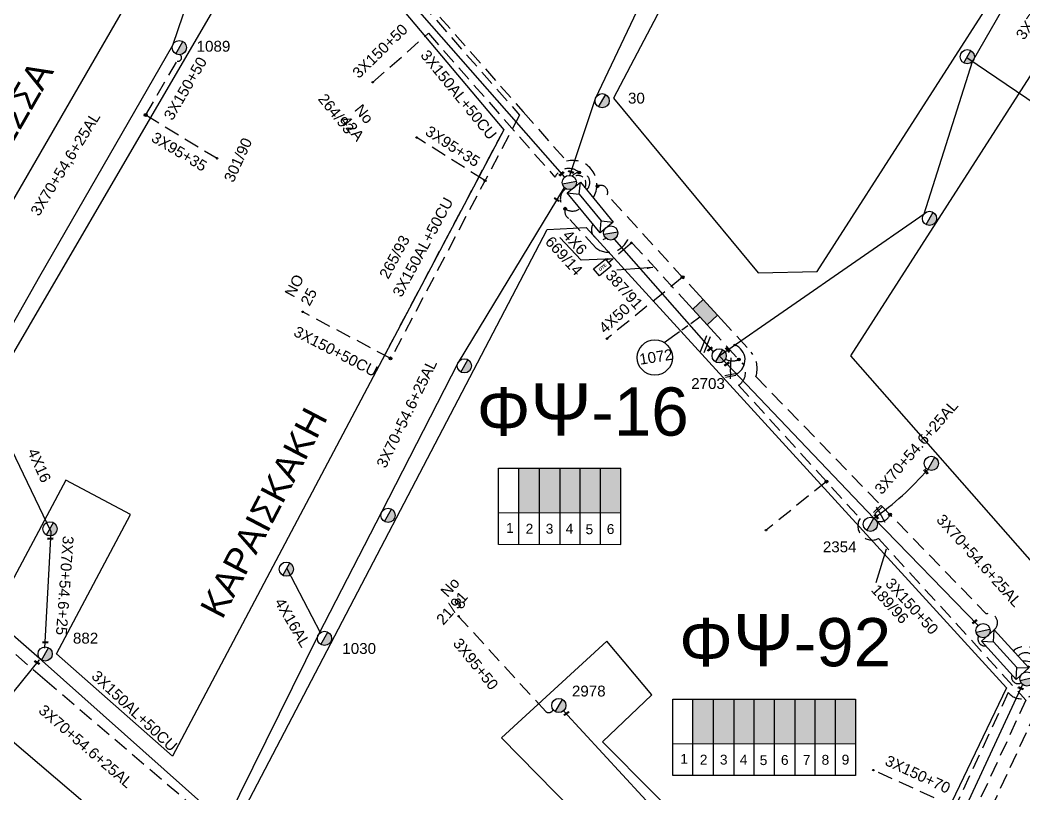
# Model space of a CAD drawing. Header units: millimetres. Extents: x 1421 to 13344, y 800 to 1949.
# Drawn here: x 11493.1 to 11659.7, y 1472.1 to 1600.5 of the extents above; entities that cross this region are included whole.
import ezdxf

# ---------------------------------------------------------------- set-up
doc = ezdxf.new("R2010")
doc.units = ezdxf.units.MM
doc.linetypes.add('DASHED', pattern=[19.05, 12.7, -6.35])
for name, color, linetype in [('Link Box 4 Διευθύνσεων', 7, 'Continuous'), ('Pillar OTE', 7, 'Continuous'), ('Άγνωστα', 7, 'Continuous'), ('Γυμνά εναέρια ΧΤ και ΦΟΠ (3Φ)   4x50+16AL', 7, 'Continuous'), ('Εναέρια παροχή ΧΤ 4x16', 7, 'SYN_LINE'), ('Επιγραφές - Σχήματα', 7, 'Continuous'), ('Καλωδια Χ.Τ 3x95+35', 7, 'DASHED'), ('Καλωδια ΧΤ  3X95+50', 7, 'Continuous'), ('Καλώδια ΧΤ   3x150+50CU', 7, 'DASHED'), ('Καλώδια ΧΤ   3x150+70AL', 7, 'DASHED'), ('Καλώδια ΧΤ   3x150AL+50CU', 7, 'DASHED'), ('Μηχανική τομή', 7, 'Continuous'), ('Στύλος ΦΜ', 7, 'Continuous'), ('Στύλος ΦΜ @ 1', 7, 'Continuous'), ('Συνδέσεις', 7, 'Continuous'), ('Συνεστραμμένα ΧΤ   3x70+54.6+25 AL', 7, 'SYN_LINE'), ('Συνεστραμμένα ΧΤ   4x120+25 AL', 7, 'SYN_LINE'), ('Τομή', 7, 'Continuous'), ('Υποσταθμός εναέριος 2 στύλων', 7, 'Continuous'), ('Υποσταθμός πόλεως', 7, 'Continuous'), ('Υπόβαθρο ΔΕΗ', 7, 'Continuous'), ('Υπόγεια καλώδια Παροχών ΧΤ   4x16AL', 7, 'DASHED'), ('Υπόγεια καλώδια Παροχών ΧΤ   4x50AL', 7, 'DASHED'), ('Υπόγεια καλώδια Παροχών ΧΤ   4x6', 7, 'DASHED')]:
    doc.layers.add(name, color=color, linetype=linetype)
doc.styles.add('arial', font='ARIAL.TTF')
doc.styles.get("Standard").update_dxf_attribs({"font": 'ARIAL.TTF'})
doc.linetypes.add('SYN_LINE', pattern='A,0.5,-0.0001,["/\\/\\/\\/",Standard,S=0.1,R=0,X=0,Y=-0.05],-0.25', length=0.7501)
doc.dimstyles.new('ISO-25', dxfattribs={"dimtxt": 2.5, "dimasz": 2.5, "dimexe": 1.25, "dimexo": 0.625, "dimtad": 1, "dimtxsty": 'Standard', "dimcen": 2.5, "dimadec": 0, "dimazin": 0, "dimtfac": 1, "dimtmove": 0, "dimatfit": 3, "dimfxl": 1, "dimarcsym": 0})

# ---------------------------------------------------------------- blocks, each defined once
blk = doc.blocks.new('ΥΠΑΡΧΩΝ ΤΣΙΜΕΝΤΕΝΙΟΣ ΣΤΥΛΟΣ')
at = {"layer": 'Στύλος ΦΜ'}
blk.add_hatch(color=7, dxfattribs=at).paths.add_polyline_path([(-1.29, -2.28, 0.574793), (2.62, 0, 0.268822), (1.3, 2.27)])
at = {"layer": 'Στύλος ΦΜ', "color": 7}
blk.add_line((-1.29, -2.28), (1.3, 2.27), dxfattribs=at)
blk.add_circle((0, 0), 2.62, dxfattribs=at)
at = {"layer": 'Στύλος ΦΜ', "flags": 4}
for tag, p in [('ΑΡΙΘΜΟΣ', (-4.68, 8.05)), ('ΤΥΠΟΣ', (-4.91, 3.03))]:
    blk.add_attdef(tag, p, '', height=4, dxfattribs=at)
blk = doc.blocks.new('ΥΠΟΣΤΑΘΜΟΣ ΕΝΑΕΡΙΟΣ ΕΠΙ 2 ΣΤΥΛΩΝ')
at = {"layer": 'Υποσταθμός εναέριος 2 στύλων', "linetype": 'Continuous'}
for points in [[(-11.97, -2.11, 0.574793), (-8.45, -0.07, 0.268822), (-9.64, 1.98)], [(9.68, -2.15, 0.574793), (13.19, -0.1, 0.268822), (12.01, 1.95)]]:
    blk.add_hatch(color=256, dxfattribs=at).paths.add_polyline_path(points)
for p, q in [((-11.97, -2.11), (-9.64, 1.98)), ((9.68, -2.15), (12.01, 1.95))]:
    blk.add_line(p, q, dxfattribs=at)
for centre in [(-10.81, -0.07), (10.84, -0.1)]:
    blk.add_circle(centre, 2.36, dxfattribs=at)
at = {"layer": 'Υποσταθμός πόλεως', "linetype": 'Continuous', "ltscale": 40}
blk.add_lwpolyline([(-8.57, 2.82), (8.57, 2.82), (8.57, -2.82), (-8.57, -2.82)], close=True, dxfattribs=at)
for points in [[(-5.75, 0), (-8.57, 2.82)], [(-8.57, -2.82), (-5.75, 0)], [(-5.75, 0), (5.75, 0)], [(5.75, 0), (8.57, 2.82)], [(8.57, -2.82), (5.75, 0)]]:
    blk.add_lwpolyline(points, dxfattribs=at)
at = {"layer": 'Υποσταθμός εναέριος 2 στύλων', "ltscale": 40, "flags": 1}
for tag, p in [('ΜΕΤΑΣΧΗΜΑΤΙΣΜΟΣ', (14.09, 2.51)), ('ΙΣΧΥΣ', (14.07, -0.28)), ('ΑΡΙΘΜΟΣ', (14.19, -3))]:
    blk.add_attdef(tag, p, '', height=1.8, dxfattribs=at)
blk = doc.blocks.new('_ΣΥΝΔΕΣΗ')
at = {"layer": 'Συνδέσεις', "linetype": 'SYN_LINE', "ltscale": 40}
blk.add_hatch(color=256, dxfattribs=at).paths.add_polyline_path([(0.5, -0.01, 1), (-0.5, -0.01, 1)])
at = {"layer": 'Συνδέσεις'}
blk.add_circle((0, -0.01), 0.5, dxfattribs=at)
blk = doc.blocks.new('ΜΗΧΑΝΙΚΗ ΤΟΜΗ')
at = {"layer": 'Μηχανική τομή', "ltscale": 40}
for p, q in [((-1.89, 0.78), (1.89, 0.78)), ((1.89, 0), (-1.89, 0))]:
    blk.add_line(p, q, dxfattribs=at)
blk = doc.blocks.new('LINK BOX 4 ΑΝΑΧΩΡΗΣΕΩΝ')
at = {"layer": 'Link Box 4 Διευθύνσεων', "ltscale": 40}
blk.add_hatch(color=256, dxfattribs=at).paths.add_polyline_path([(-3.54, 0), (-3.54, -4.67), (3.54, -4.67), (3.54, 0)])
for p, q in [((-3.54, 0), (-5.33, 0)), ((5.33, 0), (3.54, 0)), ((-3.54, -4.67), (-5.33, -4.67)), ((5.33, -4.67), (3.54, -4.67))]:
    blk.add_line(p, q, dxfattribs=at)
blk.add_lwpolyline([(-3.54, -4.67), (-3.54, 0), (3.54, 0), (3.54, -4.67)], close=True, dxfattribs=at)
blk = doc.blocks.new('τομή_')
at = {"layer": 'Επιγραφές - Σχήματα'}
for p, q in [((-1.29, -0.22), (0.13, 0.75)), ((-1.08, -0.46), (0.34, 0.51)), ((-0.66, 0.62), (-0.29, -0.37))]:
    blk.add_line(p, q, dxfattribs=at)
blk = doc.blocks.new('ΤΟΜΗ')
at = {"layer": 'Τομή', "ltscale": 40}
for p, q in [((-5.68, 0), (5.68, 0)), ((5.68, -2.33), (-5.68, -2.33))]:
    blk.add_line(p, q, dxfattribs=at)
blk = doc.blocks.new('TSONTA XT1')
at = {"ltscale": 40}
h = blk.add_hatch(color=256, dxfattribs=at)
h.dxf.hatch_style = 1
h.paths.add_polyline_path([(595.96, 2487.66), (597.07, 2488.77), (595.96, 2489.87), (594.85, 2488.77)])
blk.add_lwpolyline([(594.85, 2488.77), (595.96, 2489.87), (597.07, 2488.77), (595.96, 2487.66)], close=True, dxfattribs=at)
blk = doc.blocks.new('PILLAR ΟΤΕ')
at = {"layer": 'Pillar OTE', "ltscale": 40}
blk.add_lwpolyline([(-3.31, 2.02), (3.39, 2.02), (3.39, -1.99), (-3.31, -1.99)], close=True, dxfattribs=at)
at = {"layer": 'Pillar OTE', "insert": (-1.81, 0.71), "char_height": 1.3575, "width": 109.961, "attachment_point": 1}
blk.add_mtext('{\\fArial|b1|i0|c161|p34;OTE}', dxfattribs=at)

msp = doc.modelspace()

# ---------------------------------------------------------------- hatches: boundary and pattern name
at = {"layer": 'Pillar OTE', "ltscale": 40}
h = msp.add_hatch(color=256, dxfattribs=at)
h.dxf.hatch_style = 1
h.paths.add_polyline_path([(11594.53585, 1563.68748), (11594.36778, 1563.3045), (11594.77418, 1563.42217)])
at = {"layer": 'Καλώδια ΧΤ   3x150+50CU', "linetype": 'DASHED', "ltscale": 0.2}
h = msp.add_hatch(color=173, dxfattribs=at)
h.dxf.hatch_style = 1
h.paths.add_polyline_path([(11579.30388, 1526.10285), (11575.86401, 1526.10306), (11575.86354, 1518.74247), (11579.30342, 1518.73913)])
h = msp.add_hatch(color=27, dxfattribs=at)
h.dxf.hatch_style = 1
h.paths.add_polyline_path([(11582.74345, 1526.10263), (11579.30388, 1526.10285), (11579.30342, 1518.73913), (11582.74299, 1518.73579)])
h = msp.add_hatch(color=30, dxfattribs=at)
h.dxf.hatch_style = 1
h.paths.add_polyline_path([(11586.04101, 1526.10243), (11582.74345, 1526.10263), (11582.74299, 1518.73579), (11586.04054, 1518.73259)])
h = msp.add_hatch(color=85, dxfattribs=at)
h.dxf.hatch_style = 1
h.paths.add_polyline_path([(11589.427, 1526.10222), (11586.04101, 1526.10243), (11586.04054, 1518.73259), (11589.42654, 1518.7293)])
h = msp.add_hatch(color=2, dxfattribs=at)
h.dxf.hatch_style = 1
h.paths.add_polyline_path([(11592.82365, 1526.102), (11589.427, 1526.10222), (11589.42654, 1518.7293), (11592.82319, 1518.726)])
h = msp.add_hatch(color=1, dxfattribs=at)
h.dxf.hatch_style = 1
h.paths.add_polyline_path([(11608.19958, 1487.80243), (11604.7597, 1487.80264), (11604.75924, 1480.44205), (11608.19912, 1480.43871)])
h = msp.add_hatch(color=173, dxfattribs=at)
h.dxf.hatch_style = 1
h.paths.add_polyline_path([(11611.63915, 1487.80221), (11608.19958, 1487.80243), (11608.19912, 1480.43871), (11611.63869, 1480.43537)])
h = msp.add_hatch(color=30, dxfattribs=at)
h.dxf.hatch_style = 1
h.paths.add_polyline_path([(11614.9367, 1487.802), (11611.63915, 1487.80221), (11611.63869, 1480.43537), (11614.93624, 1480.43217)])
h = msp.add_hatch(color=151, dxfattribs=at)
h.dxf.hatch_style = 1
h.paths.add_polyline_path([(11618.3227, 1487.80179), (11614.9367, 1487.802), (11614.93624, 1480.43217), (11618.32224, 1480.42888)])
h = msp.add_hatch(color=62, dxfattribs=at)
h.dxf.hatch_style = 1
h.paths.add_polyline_path([(11621.71935, 1487.80158), (11618.3227, 1487.80179), (11618.32224, 1480.42888), (11621.71888, 1480.42558)])
h = msp.add_hatch(color=2, dxfattribs=at)
h.dxf.hatch_style = 1
h.paths.add_polyline_path([(11625.05639, 1487.80137), (11621.71935, 1487.80158), (11621.71888, 1480.42558), (11625.05593, 1480.42234)])
h = msp.add_hatch(color=5, dxfattribs=at)
h.dxf.hatch_style = 1
h.paths.add_polyline_path([(11628.44477, 1487.80116), (11625.05639, 1487.80137), (11625.05593, 1480.42234), (11628.44431, 1480.41905)])
h = msp.add_hatch(color=6, dxfattribs=at)
h.dxf.hatch_style = 1
h.paths.add_polyline_path([(11631.76487, 1487.80095), (11628.44477, 1487.80116), (11628.44431, 1480.41905), (11631.76441, 1480.41582)])

# ---------------------------------------------------------------- linework, layer by layer
at = {"layer": 'Pillar OTE', "ltscale": 40}
for points in [[(11594.77418, 1563.42217), (11594.36778, 1563.3045), (11594.53585, 1563.68748), (11594.77418, 1563.42217)], [(11572.5353, 1513.46298), (11572.5361, 1526.10327), (11592.82365, 1526.102)], [(11575.86321, 1513.46059), (11575.86401, 1526.10306)], [(11579.30309, 1513.45715), (11579.30388, 1526.10285)], [(11582.74266, 1513.45372), (11582.74345, 1526.10263)], [(11586.04021, 1513.45043), (11586.04101, 1526.10243)], [(11589.42621, 1513.44705), (11589.427, 1526.10222)], [(11592.82286, 1513.56608), (11592.82365, 1526.102)], [(11572.53563, 1518.74571), (11592.82319, 1518.726)], [(11592.82286, 1513.43425), (11592.82286, 1513.43425), (11572.5353, 1513.46391)], [(11592.82286, 1513.44365), (11592.82286, 1513.56608)], [(11601.431, 1475.16256), (11601.43179, 1487.80285), (11631.76487, 1487.80095), (11631.76408, 1475.1332), (11601.431, 1475.16349)], [(11604.75891, 1475.16017), (11604.7597, 1487.80264)], [(11608.19879, 1475.15673), (11608.19958, 1487.80243)], [(11611.63835, 1475.1533), (11611.63915, 1487.80221)], [(11614.93591, 1475.15), (11614.9367, 1487.802)], [(11618.32191, 1475.14662), (11618.3227, 1487.80179)], [(11621.71855, 1475.14323), (11621.71935, 1487.80158)], [(11625.0556, 1475.1399), (11625.05639, 1487.80137)], [(11628.44398, 1475.13651), (11628.44477, 1487.80116)], [(11601.43133, 1480.44528), (11631.76441, 1480.41582)]]:
    msp.add_lwpolyline(points, dxfattribs=at)
at = {"layer": 'Άγνωστα', "color": 151, "linetype": 'SYN_LINE', "ltscale": 15}
msp.add_lwpolyline([(11650.23441, 1594.23956), (11666.67774, 1583.0523)], dxfattribs=at)
at = {"layer": 'Άγνωστα', "color": 30, "linetype": 'DASHED', "ltscale": 0.2}
msp.add_lwpolyline([(11626.93733, 1523.89704), (11616.8975, 1515.84577)], dxfattribs=at)
at = {"layer": 'Γυμνά εναέρια ΧΤ και ΦΟΠ (3Φ)   4x50+16AL', "color": 1, "linetype": 'Continuous', "ltscale": 0.2}
msp.add_lwpolyline([(11631.33896, 1436.46253), (11612.64754, 1454.03121), (11583.32376, 1485.88427)], dxfattribs=at)
at = {"layer": 'Εναέρια παροχή ΧΤ 4x16', "color": 5, "ltscale": 20}
msp.add_lwpolyline([(11498.28792, 1515.56467), (11491.75127, 1529.17584)], dxfattribs=at)
at = {"layer": 'Εναέρια παροχή ΧΤ 4x16', "color": 85, "linetype": 'Continuous', "ltscale": 0.2}
msp.add_lwpolyline([(11542.96655, 1498.78788), (11537.45923, 1509.40658)], dxfattribs=at)
at = {"layer": 'Καλωδια Χ.Τ 3x95+35', "color": 85, "linetype": 'DASHED', "ltscale": 0.2}
msp.add_lwpolyline([(11513.98058, 1584.71062), (11513.98058, 1584.71062), (11513.98058, 1584.71062), (11525.82951, 1577.537)], dxfattribs=at)
at = {"layer": 'Καλωδια Χ.Τ 3x95+35', "color": 30, "linetype": 'DASHED', "ltscale": 0.2}
msp.add_lwpolyline([(11570.08522, 1573.93627), (11558.84309, 1581.04433)], dxfattribs=at)
at = {"layer": 'Καλωδια ΧΤ  3X95+50', "color": 1, "linetype": 'DASHED', "ltscale": 0.2}
msp.add_lwpolyline([(11581.58781, 1486.03885, -0.479630736), (11580.35618, 1485.74872), (11580.35618, 1485.74872), (11565.9315, 1501.48636)], format="xyb", dxfattribs=at)
at = {"layer": 'Καλώδια ΧΤ   3x150+50CU', "color": 30, "linetype": 'DASHED', "ltscale": 0.2}
for points in [[(11558.5716, 1604.25548, -0.781356455), (11559.68892, 1603.28322), (11576.02604, 1584.69119), (11554.65849, 1544.30519), (11540.0499, 1552.03434)], [(11551.63278, 1590.12628), (11560.89978, 1598.26934), (11581.87619, 1574.39768, -0.499969321), (11585.89096, 1575.17154)], [(11609.45976, 1550.81793), (11614.43557, 1545.38406, -0.258708654), (11615.22538, 1541.3208), (11635.9992, 1519.93138), (11653.45107, 1501.96237, -0.807668055), (11654.72871, 1499.3165)], [(11607.7384, 1549.24169), (11613.29945, 1543.16871, -0.356847731), (11612.35095, 1539.87235), (11632.50799, 1517.79594, 0.767804806), (11635.55038, 1514.46385), (11660.02706, 1487.65648), (11647.35647, 1460.29346), (11639.20093, 1445.17487)]]:
    msp.add_lwpolyline(points, format="xyb", dxfattribs=at)
at = {"layer": 'Καλώδια ΧΤ   3x150+50CU', "color": 85, "linetype": 'DASHED', "ltscale": 0.2}
for points in [[(11513.98058, 1584.71062), (11519.19115, 1593.64192, 0.812692189), (11519.69464, 1594.71317)], [(11604.13994, 1553.17142), (11594.02353, 1564.21912, -0.510178686), (11588.63865, 1562.68039), (11584.20746, 1567.53352, -0.365445476), (11583.58389, 1569.16141)]]:
    msp.add_lwpolyline(points, format="xyb", dxfattribs=at)
at = {"layer": 'Καλώδια ΧΤ   3x150+50CU', "linetype": 'DASHED', "ltscale": 0.2}
msp.add_lwpolyline([(11573.3853, 1582.26599), (11553.5978, 1544.86638)], dxfattribs=at)
at = {"layer": 'Καλώδια ΧΤ   3x150+50CU', "color": 2, "linetype": 'DASHED', "ltscale": 0.2}
msp.add_lwpolyline([(11605.86129, 1554.74767), (11590.55767, 1571.4601, 0.750425086), (11588.83255, 1572.82728)], format="xyb", dxfattribs=at)
at = {"layer": 'Καλώδια ΧΤ   3x150+50CU', "color": 62, "linetype": 'DASHED', "ltscale": 0.2}
msp.add_lwpolyline([(11641.30929, 1444.17366), (11649.41876, 1459.20685), (11662.53066, 1487.52291, 0.673524003), (11659.47671, 1494.11932)], format="xyb", dxfattribs=at)
at = {"layer": 'Καλώδια ΧΤ   3x150+50CU', "color": 30, "linetype": 'DASHED', "ltscale": 0.2}
for centre, radius, start, end in [((11586.00875, 1573.51537), 1.66035, 312.937406, 139.4975063), ((11611.34341, 1546.05574), 2.15402, 237.3585189, 298.863188), ((11635.84337, 1518.97848), 1.70985, 250.0093061, 341.1420018)]:
    msp.add_arc(centre, radius, start, end, dxfattribs=at)
at = {"layer": 'Καλώδια ΧΤ   3x150+50CU', "color": 27, "linetype": 'DASHED', "ltscale": 0.1}
msp.add_arc((11585.68252, 1573.32712), 1.34849, 329.9549669, 122.1680546, dxfattribs=at)
at = {"layer": 'Καλώδια ΧΤ   3x150+50CU', "color": 85, "linetype": 'DASHED', "ltscale": 0.2}
msp.add_arc((11584.78038, 1570.77357), 2.00765, 121.9682259, 308.791064, dxfattribs=at)
at = {"layer": 'Καλώδια ΧΤ   3x150+50CU', "color": 173, "linetype": 'DASHED', "ltscale": 0.2}
for centre, radius, start, end in [((11589.57238, 1565.69226), 1.63694, 146.9946163, 299.0550029), ((11658.69937, 1491.44808), 1.06298, 156.8520291, 299.074311)]:
    msp.add_arc(centre, radius, start, end, dxfattribs=at)
at = {"layer": 'Καλώδια ΧΤ   3x150+50CU', "color": 151, "linetype": 'DASHED', "ltscale": 0.2}
msp.add_arc((11653.24252, 1497.82201), 1.19374, 157.4245281, 275.9107479, dxfattribs=at)
at = {"layer": 'Καλώδια ΧΤ   3x150+50CU', "color": 5, "linetype": 'DASHED', "ltscale": 0.2}
msp.add_arc((11659.84275, 1493.76362), 2.77823, 302.7687686, 133.0394199, dxfattribs=at)
at = {"layer": 'Καλώδια ΧΤ   3x150+50CU', "color": 2, "linetype": 'DASHED', "ltscale": 0.2}
msp.add_arc((11660.00809, 1493.78532), 1.71781, 294.6336421, 137.994084, dxfattribs=at)
at = {"layer": 'Καλώδια ΧΤ   3x150+70AL', "color": 2, "linetype": 'DASHED', "ltscale": 0.2}
msp.add_lwpolyline([(11530.52025, 1633.94005, -0.397175627), (11529.14241, 1633.36849), (11524.47142, 1625.2924), (11534.70099, 1619.10746), (11547.11663, 1617.83372), (11557.41173, 1606.02013, -0.267899248), (11560.28987, 1603.81129), (11576.62699, 1585.21926), (11583.81877, 1577.03484, -0.680371194), (11588.21889, 1570.9894)], format="xyb", dxfattribs=at)
at = {"layer": 'Καλώδια ΧΤ   3x150+70AL', "color": 6, "linetype": 'DASHED', "ltscale": 0.2}
msp.add_lwpolyline([(11660.16667, 1493.36409, -1.319252887), (11657.07228, 1488.90806), (11657.07228, 1488.90806), (11657.07228, 1488.90806), (11648.25185, 1469.85972), (11634.71035, 1476.04057)], format="xyb", dxfattribs=at)
at = {"layer": 'Καλώδια ΧΤ   3x150AL+50CU', "color": 2, "linetype": 'DASHED', "ltscale": 0.2}
msp.add_lwpolyline([(11525.79968, 1467.0886), (11525.28254, 1467.07325), (11497.24072, 1491.01339), (11472.42521, 1512.67152), (11472.42521, 1512.67152, -0.203548209), (11469.04671, 1514.51988), (11441.67523, 1537.76216), (11435.73434, 1530.76582), (11429.42222, 1536.12571, 0.655260332), (11427.16465, 1540.11559)], format="xyb", dxfattribs=at)
at = {"layer": 'Συνεστραμμένα ΧΤ   3x70+54.6+25 AL', "color": 85, "ltscale": 20}
msp.add_lwpolyline([(11472.70545, 1516.07028), (11496.44226, 1557.94964), (11518.48607, 1596.31369), (11531.29722, 1634.01613)], dxfattribs=at)
at = {"layer": 'Συνεστραμμένα ΧΤ   3x70+54.6+25 AL', "color": 151, "linetype": 'SYN_LINE', "ltscale": 20}
msp.add_lwpolyline([(11652.10265, 1500.02869), (11634.80584, 1517.83806), (11609.1268, 1544.76006), (11643.11426, 1568.29555), (11651.17762, 1593.59785), (11669.4262, 1625.348), (11669.8371, 1625.44057)], dxfattribs=at)
at = {"layer": 'Συνεστραμμένα ΧΤ   3x70+54.6+25 AL', "color": 30, "linetype": 'SYN_LINE', "ltscale": 20}
msp.add_lwpolyline([(11558.19517, 1603.1652), (11583.48221, 1574.38794)], dxfattribs=at)
at = {"layer": 'Συνεστραμμένα ΧΤ   3x70+54.6+25 AL', "color": 85, "linetype": 'SYN_LINE', "ltscale": 20}
msp.add_lwpolyline([(11583.42271, 1572.70033), (11565.8312, 1543.66976), (11553.13299, 1518.79877), (11542.66452, 1498.54244), (11527.37961, 1467.62111)], dxfattribs=at)
at = {"layer": 'Συνεστραμμένα ΧΤ   3x70+54.6+25 AL', "color": 173, "linetype": 'SYN_LINE', "ltscale": 20}
msp.add_lwpolyline([(11591.70514, 1564.11773), (11608.1462, 1545.41708)], dxfattribs=at)
at = {"layer": 'Συνεστραμμένα ΧΤ   3x70+54.6+25 AL', "color": 5, "linetype": 'SYN_LINE', "ltscale": 20}
msp.add_lwpolyline([(11598.70258, 1370.79728), (11563.5594, 1411.38579), (11532.85732, 1444.08343), (11527.19206, 1467.12994), (11496.82589, 1494.16189), (11472.3398, 1515.51209), (11440.05714, 1542.40866), (11428.49685, 1538.58326)], dxfattribs=at)
at = {"layer": 'Συνεστραμμένα ΧΤ   3x70+54.6+25 AL', "color": 5, "ltscale": 20}
for points in [[(11497.26072, 1496.27399), (11498.28792, 1515.56467)], [(11470.30909, 1462.11369), (11496.37909, 1494.33537)]]:
    msp.add_lwpolyline(points, dxfattribs=at)
at = {"layer": 'Συνεστραμμένα ΧΤ   3x70+54.6+25 AL', "color": 1, "linetype": 'SYN_LINE', "ltscale": 20}
msp.add_lwpolyline([(11659.45601, 1490.25516), (11645.86727, 1460.90931), (11632.3644, 1435.87794)], dxfattribs=at)
at = {"layer": 'Συνεστραμμένα ΧΤ   3x70+54.6+25 AL', "color": 151, "linetype": 'SYN_LINE', "ltscale": 15}
msp.add_arc((11605.82986, 1559.00347), 50.34082, 305.1413872, 318.8728272, dxfattribs=at)
at = {"layer": 'Συνεστραμμένα ΧΤ   4x120+25 AL', "color": 27, "linetype": 'SYN_LINE', "ltscale": 20}
msp.add_lwpolyline([(11584.35269, 1574.69028), (11588.59468, 1587.44099), (11596.58355, 1604.24251), (11623.79111, 1655.28443), (11643.97764, 1692.69796), (11658.4871, 1717.58979)], dxfattribs=at)
at = {"layer": 'Υπόβαθρο ΔΕΗ'}
for points in [[(11615.60675, 1558.54708), (11625.37707, 1558.75697), (11658.91534, 1610.99287), (11702.1167, 1678.48062), (11654.87384, 1707.80523), (11591.58457, 1587.47978), (11615.60675, 1558.54708)], [(11630.94394, 1544.78291), (11712.53434, 1671.92163), (11750.88212, 1648.06211), (11670.89526, 1510.75219), (11661.90077, 1509.61534), (11630.94394, 1544.78291)], [(11425.04786, 1557.29433), (11489.11775, 1669.4188), (11499.15927, 1668.7323), (11528.72204, 1634.23955), (11485.48449, 1559.4824), (11465.30686, 1523.81991), (11425.04786, 1557.29433)], [(11534.61935, 1618.31164), (11543.84455, 1617.36521), (11573.3853, 1582.26599), (11518.40542, 1478.35059), (11499.18915, 1495.30987), (11511.47248, 1518.4277), (11500.73295, 1524.13932), (11489.38936, 1502.96154), (11474.7828, 1515.74748), (11534.61935, 1618.31164)], [(11529.31127, 1467.61217), (11580.57763, 1565.74102), (11587.04087, 1566.03786), (11656.77394, 1489.66476), (11632.05665, 1438.17248), (11632.05665, 1438.17248), (11632.05665, 1438.17248), (11589.74423, 1480.7284), (11597.95279, 1488.53494), (11590.4973, 1497.43438), (11573.01752, 1481.41591), (11626.49762, 1426.94006), (11626.49762, 1426.94006), (11626.49762, 1426.94006), (11606.52598, 1389.03905), (11597.20862, 1391.89771), (11529.31127, 1467.61217)], [(11586.2233, 1560.64921), (11582.69563, 1564.37308)], [(11604.44899, 1550.14821), (11605.93917, 1551.20656)], [(11602.95881, 1549.08986), (11603.9245, 1549.77571)], [(11599.97844, 1546.97316), (11602.5445, 1548.79561)], [(11611.00206, 1542.0281), (11611.12314, 1544.39955)], [(11635.72895, 1518.77218), (11636.62163, 1517.19269)], [(11476.54698, 1452.8865), (11491.43476, 1481.20499), (11511.49315, 1464.10703), (11444.3128, 1335.55041), (11395.76792, 1376.52593), (11467.6421, 1501.69312), (11481.83496, 1489.29477), (11465.94707, 1458.01928)]]:
    msp.add_lwpolyline(points, dxfattribs=at)
msp.add_circle((11598.4559, 1544.47659), 2.92421, dxfattribs=at)
msp.add_arc((11610.80073, 1544.10052), 2.61854, 296.8641322, 69.5218848, dxfattribs=at)
at = {"layer": 'Υπόγεια καλώδια Παροχών ΧΤ   4x50AL', "color": 2, "linetype": 'DASHED', "ltscale": 0.2}
msp.add_lwpolyline([(11603.06357, 1557.80294), (11590.52437, 1547.60655)], dxfattribs=at)
at = {"layer": 'Υπόγεια καλώδια Παροχών ΧΤ   4x6', "color": 85, "linetype": 'DASHED', "ltscale": 0.2}
msp.add_lwpolyline([(11594.36778, 1563.3045), (11590.71657, 1560.14255)], dxfattribs=at)

# ---------------------------------------------------------------- block references
at = {"layer": 'Link Box 4 Διευθύνσεων', "xscale": 0.4999999999999999, "yscale": 0.4999999999999999, "zscale": 0.4999999999999999, "rotation": 312.4804185998576}
msp.add_blockref('LINK BOX 4 ΑΝΑΧΩΡΗΣΕΩΝ', (11607.66052, 1552.7828), dxfattribs=at)
at = {"layer": 'Pillar OTE', "xscale": 0.3750000000000001, "yscale": 0.3750000000000001, "zscale": 0.3750000000000001, "rotation": 39.49957125318862}
msp.add_blockref('PILLAR ΟΤΕ', (11589.74235, 1559.40154), dxfattribs=at)
at = {"layer": 'Επιγραφές - Σχήματα'}
for p, rotation in [((11611.36349, 1541.19279), 336.7428863441848), ((11635.95439, 1519.18542), 10.06340706940042)]:
    msp.add_blockref('τομή_', p, dxfattribs=dict(at, rotation=rotation))
at = {"layer": 'Μηχανική τομή'}
for p, xscale, yscale, zscale, rotation in [((11583.02817, 1574.88898), 0.249999999999919, 0.249999999999919, 0.249999999999919, 40.56615340063241), ((11584.51124, 1575.16685), 0.2500000000001927, 0.2500000000001927, 0.2500000000001927, 341.4480870787878), ((11582.11697, 1570.60005), 0.2500000000001928, 0.2500000000001928, 0.2500000000001928, 325.982015981148), ((11607.65853, 1545.78815), 0.2499999999999681, 0.2499999999999681, 0.2499999999999681, 36.11407878704492), ((11610.44161, 1545.67053), 0.2500000000001928, 0.2500000000001928, 0.2500000000001928, 312.6268794242704), ((11610.4746, 1543.31015), 0.2499999999999681, 0.2499999999999681, 0.2499999999999681, 36.11407878704492), ((11643.34472, 1525.46713), 0.2500000000001927, 0.2500000000001927, 0.2500000000001927, 312.0080381144837), ((11635.12667, 1518.01245), 0.2500000000001927, 0.2500000000001927, 0.2500000000001927, 312.0080381144837), ((11498.18436, 1514.33687), 0.2499999999999999, 0.2499999999999999, 0.2499999999999999, 2.647163669211746), ((11651.57458, 1500.57241), 0.2499999999999681, 0.2499999999999681, 0.2499999999999681, 36.11407878704492), ((11497.34112, 1497.15054), 0.2499999999999999, 0.2499999999999999, 0.2499999999999999, 2.647163669211746), ((11495.89464, 1493.79935), 0.2499999999999999, 0.2499999999999999, 0.2499999999999999, 330.654276888333), ((11659.11503, 1489.51877), 0.2500000000001927, 0.2500000000001927, 0.2500000000001927, 336.0040190572474), ((11583.8756, 1485.34794), 0.2499999999999681, 0.2499999999999681, 0.2499999999999681, 36.11407878704492)]:
    msp.add_blockref('ΜΗΧΑΝΙΚΗ ΤΟΜΗ', p, dxfattribs=dict(at, xscale=xscale, yscale=yscale, zscale=zscale, rotation=rotation))
at = {"layer": 'Στύλος ΦΜ @ 1', "ltscale": 40}
ref = msp.add_blockref('ΥΠΑΡΧΩΝ ΤΣΙΜΕΝΤΕΝΙΟΣ ΣΤΥΛΟΣ', (11519.56358, 1595.88363), dxfattribs=dict(at, xscale=0.4499999999998181, yscale=0.4499999999998181, zscale=0.4499999999998181))
ref.add_attrib('ΤΥΠΟΣ', '1089', (11522.43378, 1595.21145), dxfattribs={"layer": 'Στύλος ΦΜ', "height": 1.8, "flags": 4})
at = {"layer": 'Στύλος ΦΜ @ 1', "ltscale": 40, "xscale": 0.4499999999998181, "yscale": 0.4499999999998181, "zscale": 0.4499999999998181}
for p in [(11650.28845, 1594.37019), (11644.02584, 1567.54979), (11566.8583, 1543.0934), (11644.33019, 1526.91714), (11554.19963, 1518.29934), (11498.10432, 1516.06787), (11537.32139, 1509.37348)]:
    msp.add_blockref('ΥΠΑΡΧΩΝ ΤΣΙΜΕΝΤΕΝΙΟΣ ΣΤΥΛΟΣ', p, dxfattribs=at)
at = {"layer": 'Στύλος ΦΜ @ 1', "ltscale": 40}
ref = msp.add_blockref('ΥΠΑΡΧΩΝ ΤΣΙΜΕΝΤΕΝΙΟΣ ΣΤΥΛΟΣ', (11589.71231, 1587.06944), dxfattribs=dict(at, xscale=0.4499999999998181, yscale=0.4499999999998181, zscale=0.4499999999998181))
ref.add_attrib('ΤΥΠΟΣ', '30', (11594.0002, 1586.60557), dxfattribs={"layer": 'Στύλος ΦΜ', "height": 1.8, "flags": 4})
ref = msp.add_blockref('ΥΠΑΡΧΩΝ ΤΣΙΜΕΝΤΕΝΙΟΣ ΣΤΥΛΟΣ', (11609.12454, 1544.76135), dxfattribs=dict(at, xscale=0.4499999999998181, yscale=0.4499999999998181, zscale=0.4499999999998181))
ref.add_attrib('ΤΥΠΟΣ', '2703', (11604.48183, 1539.25708), dxfattribs={"layer": 'Στύλος ΦΜ', "height": 1.8, "flags": 4})
ref = msp.add_blockref('ΥΠΑΡΧΩΝ ΤΣΙΜΕΝΤΕΝΙΟΣ ΣΤΥΛΟΣ', (11634.22028, 1516.81617), dxfattribs=dict(at, xscale=0.4499999999998181, yscale=0.4499999999998181, zscale=0.4499999999998181))
ref.add_attrib('ΤΥΠΟΣ', '2354', (11626.32716, 1512.17463), dxfattribs={"layer": 'Στύλος ΦΜ', "height": 1.8, "flags": 4})
ref = msp.add_blockref('ΥΠΑΡΧΩΝ ΤΣΙΜΕΝΤΕΝΙΟΣ ΣΤΥΛΟΣ', (11543.64251, 1497.88617), dxfattribs=dict(at, xscale=0.4499999999998181, yscale=0.4499999999998181, zscale=0.4499999999998181))
ref.add_attrib('ΤΥΠΟΣ', '1030', (11546.60784, 1495.3119), dxfattribs={"layer": 'Στύλος ΦΜ', "height": 1.8, "flags": 4})
ref = msp.add_blockref('ΥΠΑΡΧΩΝ ΤΣΙΜΕΝΤΕΝΙΟΣ ΣΤΥΛΟΣ', (11497.30137, 1495.30567), dxfattribs=dict(at, xscale=0.4499999999998181, yscale=0.4499999999998181, zscale=0.4499999999998181))
ref.add_attrib('ΤΥΠΟΣ', '882', (11501.91485, 1497.02752), dxfattribs={"layer": 'Στύλος ΦΜ', "height": 1.8, "flags": 4})
ref = msp.add_blockref('ΥΠΑΡΧΩΝ ΤΣΙΜΕΝΤΕΝΙΟΣ ΣΤΥΛΟΣ', (11582.52606, 1486.75077), dxfattribs=dict(at, xscale=0.4499999999998181, yscale=0.4499999999998181, zscale=0.4499999999998181))
ref.add_attrib('ΤΥΠΟΣ', '2978', (11584.69461, 1488.25257), dxfattribs={"layer": 'Στύλος ΦΜ', "height": 1.8, "flags": 4})
at = {"layer": 'Συνδέσεις'}
for p, xscale, yscale, zscale in [((11551.66157, 1590.15158), 0.25, 0.25, 0.25), ((11513.98058, 1584.71062), 0.4777242751394019, 0.4777242751394019, 0.4777242751394019), ((11558.94985, 1580.9809), 0.25, 0.25, 0.25), ((11525.82951, 1577.537), 0.25, 0.25, 0.25), ((11585.89096, 1575.17154), 0.4777242751394019, 0.4777242751394019, 0.4777242751394019), ((11588.93842, 1572.89406), 0.4777242751394019, 0.4777242751394019, 0.4777242751394019), ((11583.58389, 1569.16141), 0.4777242751394019, 0.4777242751394019, 0.4777242751394019), ((11603.06357, 1557.80294), 0.4777242751394019, 0.4777242751394019, 0.4777242751394019), ((11540.00613, 1552.05647), 0.25, 0.25, 0.25), ((11590.52437, 1547.60655), 0.25, 0.25, 0.25), ((11611.71683, 1546.55359), 0.25, 0.25, 0.25), ((11554.59158, 1544.34059), 0.4777242751394019, 0.4777242751394019, 0.4777242751394019), ((11612.3884, 1544.16363), 0.4777242751394019, 0.4777242751394019, 0.4777242751394019), ((11611.98399, 1541.76457), 0.25, 0.25, 0.25), ((11626.93733, 1523.89704), 0.4777242751394019, 0.4777242751394019, 0.4777242751394019), ((11637.46144, 1518.42582), 0.4777242751394019, 0.4777242751394019, 0.4777242751394019), ((11616.8975, 1515.84577), 0.25, 0.25, 0.25), ((11565.88907, 1501.56941), 0.25, 0.25, 0.25), ((11634.70808, 1476.03703), 0.25, 0.25, 0.25)]:
    msp.add_blockref('_ΣΥΝΔΕΣΗ', p, dxfattribs=dict(at, xscale=xscale, yscale=yscale, zscale=zscale))
at = {"layer": 'Συνδέσεις', "xscale": 0.2, "yscale": 0.2, "zscale": 0.2, "rotation": 332.0688818402396}
msp.add_blockref('TSONTA XT1', (11231.82138, 1189.89262), dxfattribs=at)
at = {"layer": 'Τομή', "xscale": 0.2499999999998873, "yscale": 0.2499999999998873, "zscale": 0.2499999999998873, "rotation": 248.1909067709115}
msp.add_blockref('ΤΟΜΗ', (11607.11321, 1546.59204), dxfattribs=at)
at = {"layer": 'Υποσταθμός εναέριος 2 στύλων'}
for p, xscale, yscale, zscale, rotation in [((11587.73297, 1569.36504), 0.5, 0.5, 0.5, 309.470696762412), ((11656.57872, 1495.20441), 0.4999999999999999, 0.4999999999999999, 0.4999999999999999, 312.4139237987513)]:
    msp.add_blockref('ΥΠΟΣΤΑΘΜΟΣ ΕΝΑΕΡΙΟΣ ΕΠΙ 2 ΣΤΥΛΩΝ', p, dxfattribs=dict(at, xscale=xscale, yscale=yscale, zscale=zscale, rotation=rotation))

# ---------------------------------------------------------------- texts
at = {"ltscale": 40, "char_height": 4, "width": 64.8866414, "attachment_point": 1, "style": 'arial'}
for s, insert, rotation in [('{\\H1.083x;ΠAΠAΦΛEΣΣA}', (11474.52118, 1558.40388), 60.1025071), ('{\\H1.083x;KAPAIΣKAKH}', (11522.83718, 1502.87852), 62.4217472)]:
    msp.add_mtext(s, dxfattribs=dict(at, insert=insert, rotation=rotation))
at = {"ltscale": 30, "char_height": 1.63441, "width": 11.2572904, "attachment_point": 1}
for s, insert in [('1', (11573.78147, 1517.02431)), ('2', (11577.01993, 1516.89084)), ('3', (11580.35052, 1516.89084)), ('4', (11583.65403, 1516.89084)), ('5', (11586.95753, 1516.80967)), ('6', (11590.47766, 1516.83673)), ('1', (11602.67716, 1478.72388)), ('2', (11605.91563, 1478.59042)), ('3', (11609.24621, 1478.59042)), ('4', (11612.54972, 1478.59042)), ('5', (11615.85323, 1478.50924)), ('6', (11619.37336, 1478.53631)), ('7', (11623.00181, 1478.53631)), ('8', (11626.11577, 1478.56336)), ('9', (11629.44635, 1478.59042))]:
    msp.add_mtext(s, dxfattribs=dict(at, insert=insert))
at = {"layer": 'Άγνωστα', "color": 7, "char_height": 1.8, "attachment_point": 1}
for s, gutter_width, insert, rotation in [('3X70+54.6+25', 12.5, (11658.21352, 1598.03646), 55.5666888), ('3X150+50', 12.5, (11548.08898, 1591.94794), 44.1551137), ('3X150+50', 12.5, (11516.86826, 1584.57718), 59.7586686), ('3X95+35', 12.5, (11561.18272, 1583.05407), 326.8094889), ('3X95+35', 12.5, (11515.66985, 1582.0031), 329.1174829), ('301/90', 12.5, (11526.88257, 1574.12242), 65.5792776), ('669/14', 12.5, (11581.46996, 1564.78727), 312.2518062), ('4Χ6', 12.5, (11584.35732, 1565.86043), 312.2518062), ('387/91', 12.5, (11591.46386, 1559.21654), 312.2518062), ('4X50', 12.5, (11588.96975, 1549.67874), 42.2709847), ('3X150+50CU', 12.5, (11539.19224, 1549.77821), 332.6992325), ('1072', 12.5, (11595.73841, 1545.04624), 9.0165632), ('3X70+54.6+25', 12.5, (11502.05068, 1514.81293), 265.9461325), ('3X150+50', 12.5, (11637.90301, 1508.10436), 312.2518062), ('189/96', 12.5, (11635.54904, 1507.04), 312.2518062), ('21/91', 1.82045, (11562.02402, 1501.17865), 48.2383197), ('3X95+50', 12.5, (11566.24664, 1498.14635), 309.0865476), ('3X150+70', 12.5, (11637.24453, 1478.59786), 335.0209693)]:
    msp.add_mtext_dynamic_manual_height_columns(s, width=1.8, gutter_width=gutter_width, heights=[0.04535], dxfattribs=dict(at, insert=insert, rotation=rotation))
at = {"layer": 'Άγνωστα', "color": 7}
note = msp.add_mtext_dynamic_manual_height_columns('No ', width=1.8, gutter_width=1.82045, heights=[0.04535, 0], dxfattribs=dict(at, insert=(11560.32149, 1503.08661), char_height=1.8, attachment_point=1, rotation=48.2383197))
for column, words in zip(note.columns.linked_columns, ['8']):
    column.text = words
at = {"layer": 'Εναέρια παροχή ΧΤ 4x16', "color": 7, "insert": (11495.97794, 1529.63889), "char_height": 1.8, "attachment_point": 1, "rotation": 293.9728706}
msp.add_mtext_dynamic_manual_height_columns('4X16', width=1.8, gutter_width=12.5, heights=[0.04535], dxfattribs=at)
at = {"layer": 'Καλώδια ΧΤ   3x150AL+50CU', "color": 7, "char_height": 1.8, "attachment_point": 1}
for s, gutter_width, insert, rotation in [('3X150AL+50CU', 12.5, (11560.86234, 1595.71341), 309.123329), ('264/93', 1.83611, (11543.86338, 1588.46779), 309.123329), ('3X150AL+50CU', 12.5, (11554.83602, 1555.1973), 61.6257844), ('265/93', 12.5, (11552.63471, 1558.20792), 61.6257844), ('3X150AL+50CU', 12.5, (11506.07447, 1492.75104), 316.9135812)]:
    msp.add_mtext_dynamic_manual_height_columns(s, width=1.8, gutter_width=gutter_width, heights=[0.04535], dxfattribs=dict(at, insert=insert, rotation=rotation))
at = {"layer": 'Καλώδια ΧΤ   3x150AL+50CU', "color": 7}
note = msp.add_mtext_dynamic_manual_height_columns('No ', width=1.8, gutter_width=1.83611, heights=[0.04535, 0], dxfattribs=dict(at, insert=(11547.60282, 1589.51875), char_height=1.8, attachment_point=1, rotation=309.123329))
for column, words in zip(note.columns.linked_columns, ['42Α']):
    column.text = words
note = msp.add_mtext_dynamic_manual_height_columns('NO ', width=1.8, gutter_width=2.28893, heights=[0.04535, 0], dxfattribs=dict(at, insert=(11534.99725, 1551.56512), char_height=1.8, attachment_point=1, rotation=61.6257844))
for column, words in zip(note.columns.linked_columns, ['25']):
    column.text = words
at = {"layer": 'Συνεστραμμένα ΧΤ   3x70+54.6+25 AL', "color": 7, "char_height": 1.8, "attachment_point": 1}
for s, insert, rotation in [('3X70+54,6+25AL', (11494.73975, 1568.7406), 58.3673681), ('3X70+54.6+25AL', (11552.17367, 1526.77052), 63.9742209), ('3X70+54.6+25AL', (11634.7353, 1522.80183), 49.1246465), ('3X70+54.6+25AL', (11646.37209, 1518.68613), 312.012385), ('3X70+54.6+25AL', (11497.223, 1487.06817), 319.2620004)]:
    msp.add_mtext_dynamic_manual_height_columns(s, width=1.8, gutter_width=12.5, heights=[0.04535], dxfattribs=dict(at, insert=insert, rotation=rotation))
at = {"layer": 'Υπόβαθρο ΔΕΗ', "char_height": 8, "attachment_point": 1}
for s, insert in [('Φ{\\H1.0833x;Ψ}-16', (11568.89554, 1540.18487)), ('Φ{\\H1.0833x;Ψ}-92', (11602.47997, 1501.92659))]:
    msp.add_mtext_dynamic_manual_height_columns(s, width=84.657329, gutter_width=12.5, heights=[0], dxfattribs=dict(at, insert=insert))
at = {"layer": 'Υπόγεια καλώδια Παροχών ΧΤ   4x16AL', "color": 7, "insert": (11536.84422, 1504.83293), "char_height": 1.8, "attachment_point": 1, "rotation": 300.5516932}
msp.add_mtext_dynamic_manual_height_columns('4X16AL', width=1.8, gutter_width=12.5, heights=[0.04535], dxfattribs=at)

# ---------------------------------------------------------------- leaders
at = {"layer": 'Επιγραφές - Σχήματα', "ltscale": 40}
for points in [[(11591.52038, 1560.83865), (11586.2233, 1560.64921)], [(11598.14021, 1559.38912), (11592.1303, 1558.95603)], [(11636.8465, 1512.67327), (11635.13164, 1507.07652)]]:
    msp.add_leader(points, dimstyle='ISO-25', override={"dimasz": 1, "dimtad": 0}, dxfattribs=at)

doc.saveas('drawing.dxf')
